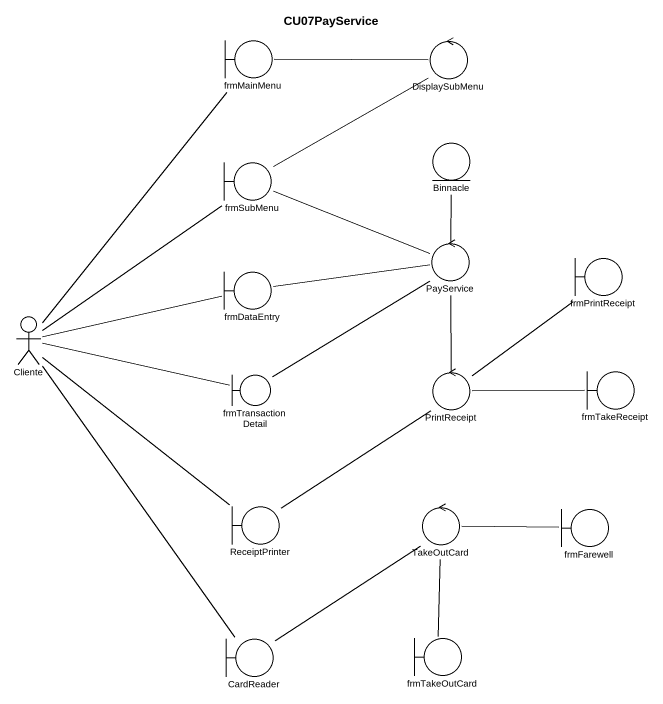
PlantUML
@startuml
title CU07PayService
boundary frmMainMenu
control DisplaySubMenu
boundary frmSubMenu
entity Binnacle
control PayService
boundary frmDataEntry
boundary frmPrintReceipt
actor Cliente
boundary frmTransactionDetail
control PrintReceipt
boundary frmTakeReceipt
boundary ReceiptPrinter
control TakeOutCard
boundary frmFarewell
boundary CardReader
boundary frmTakeOutCard
frmMainMenu -right- DisplaySubMenu
frmSubMenu -up- DisplaySubMenu
frmSubMenu -right- PayService
PayService -up- Binnacle
PayService -left- frmDataEntry
PayService -- frmTransactionDetail
PayService -- PrintReceipt
Cliente -up- frmMainMenu
Cliente -up- frmSubMenu
Cliente -right- frmDataEntry
Cliente -right- frmTransactionDetail
Cliente -- ReceiptPrinter
Cliente -- CardReader
PrintReceipt -up- frmPrintReceipt
PrintReceipt -right- frmTakeReceipt
PrintReceipt -- ReceiptPrinter
TakeOutCard -right- frmFarewell
TakeOutCard -- CardReader
frmTakeOutCard -up- TakeOutCard
@enduml
